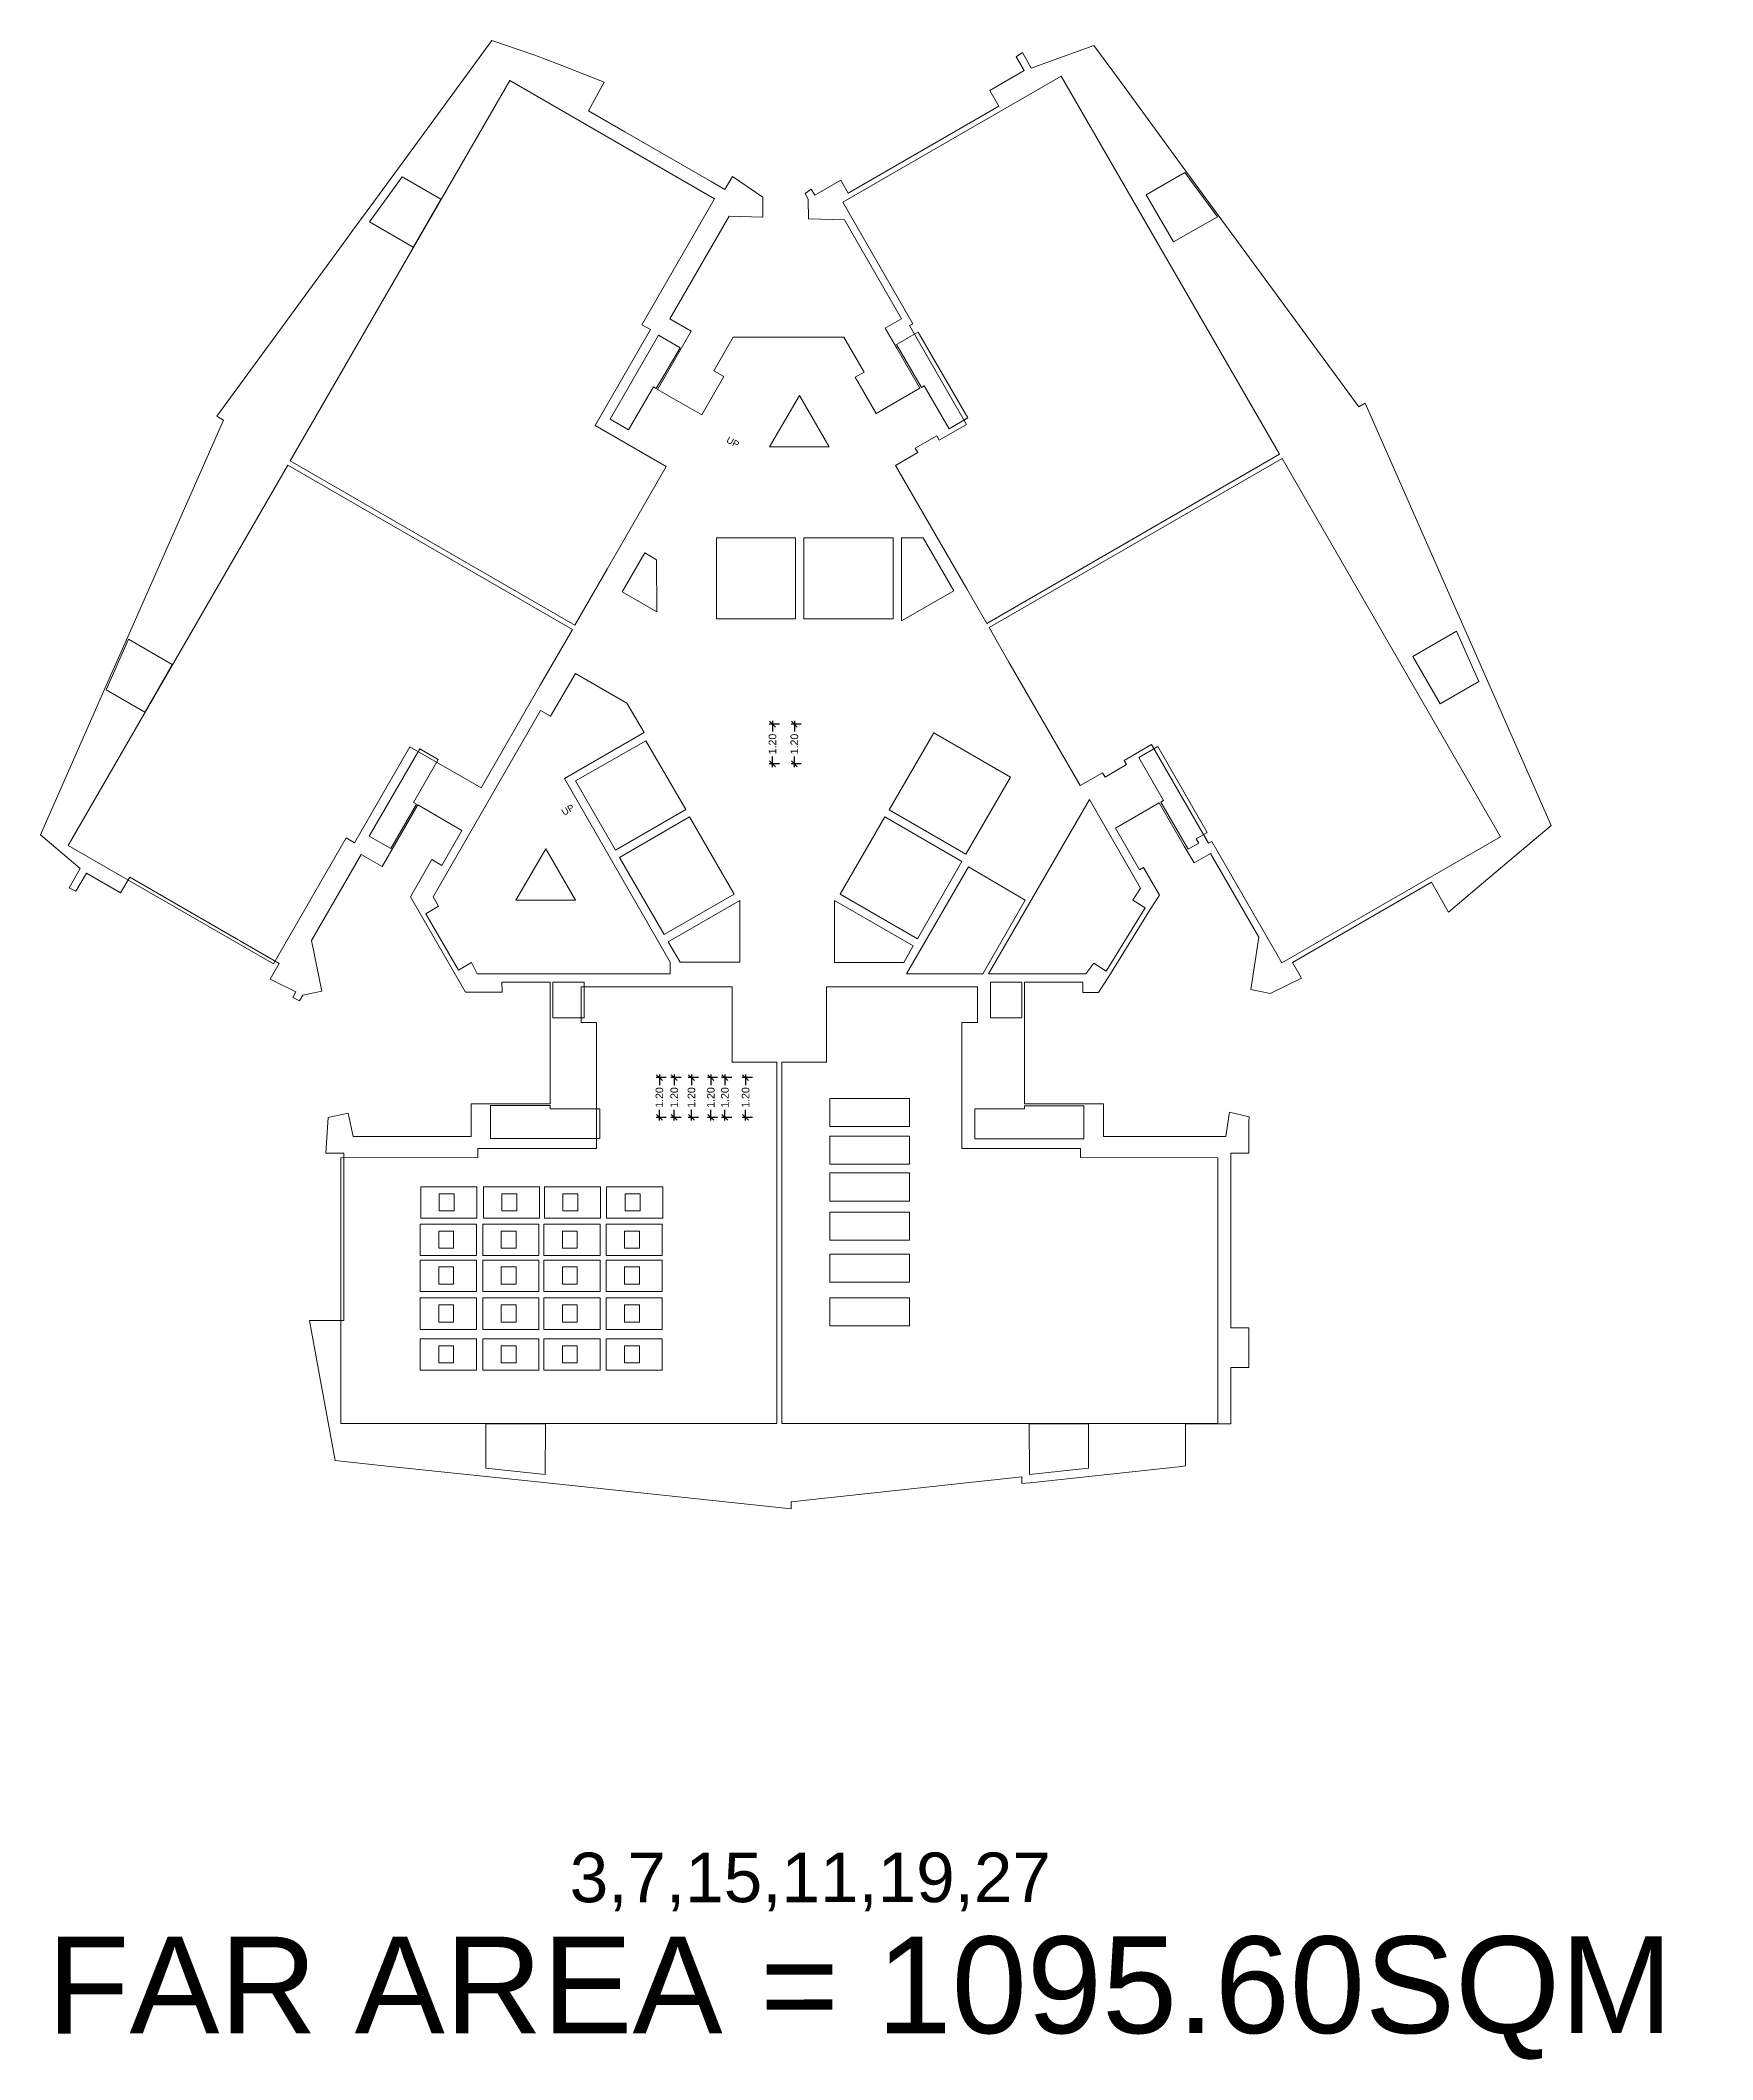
# Model space of a CAD drawing. Header units: metres. Extents: x 256329 to 886268, y -249371 to 355.
# Drawn here: x 281789.7 to 281840.3, y -193.9 to -132.8 of the extents above; entities that cross this region are included whole.
import ezdxf

# ---------------------------------------------------------------- set-up
doc = ezdxf.new("R2010")
doc.units = ezdxf.units.M
doc.header["$MEASUREMENT"] = 0
doc.header["$PDMODE"] = 35
doc.linetypes.add('CONTINOUS', pattern=[0])
doc.layers.get('0').update_dxf_attribs({"lineweight": 18})
doc.layers.get('Defpoints').update_dxf_attribs({"lineweight": 20})
doc.layers.add('A_TEXT', color=4, linetype='Continuous', lineweight=0, transparency=0.3)
doc.layers.add('BLK_1_FLR_8_BATH', color=3, linetype='Continuous', plot=False)
doc.layers.add('BLK_1_FLR_8_BLT_UP_AREA', color=7, linetype='Continuous', true_color=0x995f4c)
doc.layers.add('BLK_1_FLR_8_BLT_UP_AREA_DEDUCT', color=7, linetype='Continuous', true_color=0x995f4c)
for name, color, linetype in [('BLK_1_FLR_8_CARPET_AREA', 34, 'Continuous'), ('BLK_1_FLR_8_EXIT_WIDTH_STAIR', 7, 'Continuous'), ('BLK_1_FLR_8_FAR_AREA_DEDUCT', 7, 'Continuous'), ('BLK_1_FLR_8_LIFT_3', 7, 'Continuous'), ('BLK_1_FLR_8_LIFT_6', 7, 'Continuous'), ('BLK_1_FLR_8_WATER_CLOSET', 2, 'Continuous')]:
    doc.layers.add(name, color=color, linetype=linetype)
for name, color, linetype, lineweight in [('BLK_1_FLR_8_EXIT_WIDTH_DOOR', 7, 'Continuous', 0), ('BLK_1_FLR_8_LIFT_1', 1, 'Continuous', 0), ('BLK_1_FLR_8_LIFT_2', 1, 'Continuous', 0), ('BLK_1_FLR_8_LIFT_4', 7, 'Continuous', 0), ('BLK_1_FLR_8_LIFT_5', 7, 'Continuous', 0), ('BLK_1_FLR_8_UNITFA', 7, 'Continuous', 0)]:
    doc.layers.add(name, color=color, linetype=linetype, lineweight=lineweight)
doc.styles.add('Arial', font='arial.ttf')
doc.styles.get("Standard").update_dxf_attribs({"font": 'arial.ttf'})
doc.dimstyles.new('METRIC DIM', dxfattribs={"dimtxt": 0.23, "dimasz": 0.18, "dimexe": 0.1, "dimexo": 0.1, "dimgap": 0.09, "dimtad": 0, "dimzin": 0, "dimdsep": 46, "dimtxsty": 'Standard', "dimblk": 'OBLIQUE', "dimcen": 0, "dimdle": 0.1, "dimclrd": 147, "dimclre": 147, "dimclrt": 7, "dimadec": 0, "dimazin": 0, "dimtfac": 1, "dimtofl": 0, "dimtmove": 0, "dimatfit": 2, "dimfxl": 0.125, "dimtolj": 1, "dimtzin": 0, "dimarcsym": 0})

# ---------------------------------------------------------------- blocks, each defined once
blk = doc.blocks.new('_Oblique')
at = {"color": 0, "linetype": 'ByBlock', "lineweight": -2}
blk.add_line((-0.5, -0.5), (0.5, 0.5), dxfattribs=at)
blk = doc.blocks.new('*D38')
at = {"layer": 'BLK_1_FLR_8_EXIT_WIDTH_DOOR', "color": 147, "lineweight": -2, "transparency": 16777216}
for p, q in [((281811.276142, -164.158994), (281810.969079, -164.158994)), ((281811.069079, -164.058994), (281811.069079, -164.382294)), ((281811.276142, -165.360594), (281810.969079, -165.360594)), ((281811.069079, -165.460594), (281811.069079, -165.137294))]:
    blk.add_line(p, q, dxfattribs=at)
at = {"layer": 'Defpoints', "color": 0, "transparency": 16777216}
for p in [(281811.376142, -164.158994), (281811.069079, -165.360594), (281811.376142, -165.360594)]:
    blk.add_point(p, dxfattribs=at)
at = {"layer": 'BLK_1_FLR_8_EXIT_WIDTH_DOOR', "color": 147, "lineweight": -2, "transparency": 16777216, "xscale": 0.18, "yscale": 0.18, "zscale": 0.18}
for p, rotation in [((281811.069079, -164.158994), 90), ((281811.069079, -165.360594), 270)]:
    blk.add_blockref('_Oblique', p, dxfattribs=dict(at, rotation=rotation))
at = {"layer": 'BLK_1_FLR_8_EXIT_WIDTH_DOOR', "color": 7, "transparency": 16777216, "insert": (281811.069079, -164.759794), "char_height": 0.23, "attachment_point": 5, "rotation": 90}
blk.add_mtext('\\A1;1.20', dxfattribs=at)
blk = doc.blocks.new('*D39')
at = {"layer": 'BLK_1_FLR_8_EXIT_WIDTH_DOOR', "color": 147, "lineweight": -2, "transparency": 16777216}
for p, q in [((281810.650291, -164.158994), (281810.343228, -164.158994)), ((281810.443228, -164.058994), (281810.443228, -164.382294)), ((281810.650291, -165.360594), (281810.343228, -165.360594)), ((281810.443228, -165.460594), (281810.443228, -165.137294))]:
    blk.add_line(p, q, dxfattribs=at)
at = {"layer": 'Defpoints', "color": 0, "transparency": 16777216}
for p in [(281810.750291, -164.158994), (281810.443228, -165.360594), (281810.750291, -165.360594)]:
    blk.add_point(p, dxfattribs=at)
at = {"layer": 'BLK_1_FLR_8_EXIT_WIDTH_DOOR', "color": 147, "lineweight": -2, "transparency": 16777216, "xscale": 0.18, "yscale": 0.18, "zscale": 0.18}
for p, rotation in [((281810.443228, -164.158994), 90), ((281810.443228, -165.360594), 270)]:
    blk.add_blockref('_Oblique', p, dxfattribs=dict(at, rotation=rotation))
at = {"layer": 'BLK_1_FLR_8_EXIT_WIDTH_DOOR', "color": 7, "transparency": 16777216, "insert": (281810.443228, -164.759794), "char_height": 0.23, "attachment_point": 5, "rotation": 90}
blk.add_mtext('\\A1;1.20', dxfattribs=at)
blk = doc.blocks.new('*D40')
at = {"layer": 'BLK_1_FLR_8_EXIT_WIDTH_DOOR', "color": 147, "lineweight": -2, "transparency": 16777216}
for p, q in [((281810.223309, -164.158994), (281809.916246, -164.158994)), ((281810.016246, -164.058994), (281810.016246, -164.382294)), ((281810.223309, -165.360594), (281809.916246, -165.360594)), ((281810.016246, -165.460594), (281810.016246, -165.137294))]:
    blk.add_line(p, q, dxfattribs=at)
at = {"layer": 'Defpoints', "color": 0, "transparency": 16777216}
for p in [(281810.323309, -164.158994), (281810.016246, -165.360594), (281810.323309, -165.360594)]:
    blk.add_point(p, dxfattribs=at)
at = {"layer": 'BLK_1_FLR_8_EXIT_WIDTH_DOOR', "color": 147, "lineweight": -2, "transparency": 16777216, "xscale": 0.18, "yscale": 0.18, "zscale": 0.18}
for p, rotation in [((281810.016246, -164.158994), 90), ((281810.016246, -165.360594), 270)]:
    blk.add_blockref('_Oblique', p, dxfattribs=dict(at, rotation=rotation))
at = {"layer": 'BLK_1_FLR_8_EXIT_WIDTH_DOOR', "color": 7, "transparency": 16777216, "insert": (281810.016246, -164.759794), "char_height": 0.23, "attachment_point": 5, "rotation": 90}
blk.add_mtext('\\A1;1.20', dxfattribs=at)
blk = doc.blocks.new('*D41')
at = {"layer": 'BLK_1_FLR_8_EXIT_WIDTH_DOOR', "color": 147, "lineweight": -2, "transparency": 16777216}
for p, q in [((281809.638401, -164.158994), (281809.331338, -164.158994)), ((281809.431338, -164.058994), (281809.431338, -164.382294)), ((281809.638401, -165.360594), (281809.331338, -165.360594)), ((281809.431338, -165.460594), (281809.431338, -165.137294))]:
    blk.add_line(p, q, dxfattribs=at)
at = {"layer": 'Defpoints', "color": 0, "transparency": 16777216}
for p in [(281809.738401, -164.158994), (281809.431338, -165.360594), (281809.738401, -165.360594)]:
    blk.add_point(p, dxfattribs=at)
at = {"layer": 'BLK_1_FLR_8_EXIT_WIDTH_DOOR', "color": 147, "lineweight": -2, "transparency": 16777216, "xscale": 0.18, "yscale": 0.18, "zscale": 0.18}
for p, rotation in [((281809.431338, -164.158994), 90), ((281809.431338, -165.360594), 270)]:
    blk.add_blockref('_Oblique', p, dxfattribs=dict(at, rotation=rotation))
at = {"layer": 'BLK_1_FLR_8_EXIT_WIDTH_DOOR', "color": 7, "transparency": 16777216, "insert": (281809.431338, -164.759794), "char_height": 0.23, "attachment_point": 5, "rotation": 90}
blk.add_mtext('\\A1;1.20', dxfattribs=at)
blk = doc.blocks.new('*D42')
at = {"layer": 'BLK_1_FLR_8_EXIT_WIDTH_DOOR', "color": 147, "lineweight": -2, "transparency": 16777216}
for p, q in [((281809.117833, -164.158994), (281808.81077, -164.158994)), ((281808.91077, -164.058994), (281808.91077, -164.382294)), ((281809.117833, -165.360594), (281808.81077, -165.360594)), ((281808.91077, -165.460594), (281808.91077, -165.137294))]:
    blk.add_line(p, q, dxfattribs=at)
at = {"layer": 'Defpoints', "color": 0, "transparency": 16777216}
for p in [(281809.217833, -164.158994), (281808.91077, -165.360594), (281809.217833, -165.360594)]:
    blk.add_point(p, dxfattribs=at)
at = {"layer": 'BLK_1_FLR_8_EXIT_WIDTH_DOOR', "color": 147, "lineweight": -2, "transparency": 16777216, "xscale": 0.18, "yscale": 0.18, "zscale": 0.18}
for p, rotation in [((281808.91077, -164.158994), 90), ((281808.91077, -165.360594), 270)]:
    blk.add_blockref('_Oblique', p, dxfattribs=dict(at, rotation=rotation))
at = {"layer": 'BLK_1_FLR_8_EXIT_WIDTH_DOOR', "color": 7, "transparency": 16777216, "insert": (281808.91077, -164.759794), "char_height": 0.23, "attachment_point": 5, "rotation": 90}
blk.add_mtext('\\A1;1.20', dxfattribs=at)
blk = doc.blocks.new('*D43')
at = {"layer": 'BLK_1_FLR_8_EXIT_WIDTH_DOOR', "color": 147, "lineweight": -2, "transparency": 16777216}
for p, q in [((281808.667455, -164.158994), (281808.360391, -164.158994)), ((281808.460391, -164.058994), (281808.460391, -164.382294)), ((281808.667455, -165.360594), (281808.360391, -165.360594)), ((281808.460391, -165.460594), (281808.460391, -165.137294))]:
    blk.add_line(p, q, dxfattribs=at)
at = {"layer": 'Defpoints', "color": 0, "transparency": 16777216}
for p in [(281808.767455, -164.158994), (281808.460391, -165.360594), (281808.767455, -165.360594)]:
    blk.add_point(p, dxfattribs=at)
at = {"layer": 'BLK_1_FLR_8_EXIT_WIDTH_DOOR', "color": 147, "lineweight": -2, "transparency": 16777216, "xscale": 0.18, "yscale": 0.18, "zscale": 0.18}
for p, rotation in [((281808.460391, -164.158994), 90), ((281808.460391, -165.360594), 270)]:
    blk.add_blockref('_Oblique', p, dxfattribs=dict(at, rotation=rotation))
at = {"layer": 'BLK_1_FLR_8_EXIT_WIDTH_DOOR', "color": 7, "transparency": 16777216, "insert": (281808.460391, -164.759794), "char_height": 0.23, "attachment_point": 5, "rotation": 90}
blk.add_mtext('\\A1;1.20', dxfattribs=at)
blk = doc.blocks.new('*D44')
at = {"layer": 'BLK_1_FLR_8_EXIT_WIDTH_STAIR', "color": 147, "lineweight": -2, "transparency": 16777216}
for p, q in [((281811.883833, -153.359442), (281811.883833, -153.682742)), ((281812.090896, -153.459442), (281811.783833, -153.459442)), ((281811.883833, -154.761042), (281811.883833, -154.437742)), ((281812.090896, -154.661042), (281811.783833, -154.661042))]:
    blk.add_line(p, q, dxfattribs=at)
at = {"layer": 'Defpoints', "color": 0, "transparency": 16777216}
for p in [(281812.190896, -153.459442), (281811.883833, -154.661042), (281812.190896, -154.661042)]:
    blk.add_point(p, dxfattribs=at)
at = {"layer": 'BLK_1_FLR_8_EXIT_WIDTH_STAIR', "color": 147, "lineweight": -2, "transparency": 16777216, "xscale": 0.18, "yscale": 0.18, "zscale": 0.18}
for p, rotation in [((281811.883833, -153.459442), 90), ((281811.883833, -154.661042), 270)]:
    blk.add_blockref('_Oblique', p, dxfattribs=dict(at, rotation=rotation))
at = {"layer": 'BLK_1_FLR_8_EXIT_WIDTH_STAIR', "color": 7, "transparency": 16777216, "insert": (281811.883833, -154.060242), "char_height": 0.23, "attachment_point": 5, "rotation": 90}
blk.add_mtext('\\A1;1.20', dxfattribs=at)
blk = doc.blocks.new('*D45')
at = {"layer": 'BLK_1_FLR_8_EXIT_WIDTH_STAIR', "color": 147, "lineweight": -2, "transparency": 16777216}
for p, q in [((281812.544779, -153.359442), (281812.544779, -153.682742)), ((281812.751842, -153.459442), (281812.444779, -153.459442)), ((281812.544779, -154.761042), (281812.544779, -154.437742)), ((281812.751842, -154.661042), (281812.444779, -154.661042))]:
    blk.add_line(p, q, dxfattribs=at)
at = {"layer": 'Defpoints', "color": 0, "transparency": 16777216}
for p in [(281812.851842, -153.459442), (281812.544779, -154.661042), (281812.851842, -154.661042)]:
    blk.add_point(p, dxfattribs=at)
at = {"layer": 'BLK_1_FLR_8_EXIT_WIDTH_STAIR', "color": 147, "lineweight": -2, "transparency": 16777216, "xscale": 0.18, "yscale": 0.18, "zscale": 0.18}
for p, rotation in [((281812.544779, -153.459442), 90), ((281812.544779, -154.661042), 270)]:
    blk.add_blockref('_Oblique', p, dxfattribs=dict(at, rotation=rotation))
at = {"layer": 'BLK_1_FLR_8_EXIT_WIDTH_STAIR', "color": 7, "transparency": 16777216, "insert": (281812.544779, -154.060242), "char_height": 0.23, "attachment_point": 5, "rotation": 90}
blk.add_mtext('\\A1;1.20', dxfattribs=at)

msp = doc.modelspace()

# ---------------------------------------------------------------- linework, layer by layer
at = {"color": 5, "linetype": 'CONTINOUS'}
for points, elevation in [([(281811.795031, -145.067306), (281812.698221, -143.506623)], 0.085282), ([(281813.595031, -145.067306), (281812.698221, -143.506623)], 0.085282), ([(281811.795031, -145.067306), (281813.595031, -145.067306)], 0.085282), ([(281804.116595, -158.789782), (281805.019786, -157.229099)], 0.042641), ([(281805.916595, -158.789782), (281805.019786, -157.229099)], 0.042641), ([(281804.116595, -158.789782), (281805.916595, -158.789782)], 0.042641)]:
    msp.add_lwpolyline(points, close=True, dxfattribs=dict(at, elevation=elevation))
at = {"layer": 'BLK_1_FLR_8_BATH', "color": 3, "linetype": 'ByBlock', "lineweight": 9}
for points in [[(281802.938049, -168.41337), (281801.236249, -168.41337), (281801.236249, -167.459534), (281802.938049, -167.459534)], [(281804.83315, -168.41337), (281803.13135, -168.41337), (281803.13135, -167.459534), (281804.83315, -167.459534)], [(281806.681458, -168.41337), (281804.979658, -168.41337), (281804.979658, -167.459534), (281806.681458, -167.459534)], [(281808.56486, -168.41337), (281806.86306, -168.41337), (281806.86306, -167.459534), (281808.56486, -167.459534)], [(281802.920502, -169.546451), (281801.218702, -169.546451), (281801.218702, -168.592615), (281802.920502, -168.592615)], [(281804.815602, -169.546451), (281803.113802, -169.546451), (281803.113802, -168.592615), (281804.815602, -168.592615)], [(281806.66391, -169.546451), (281804.96211, -169.546451), (281804.96211, -168.592615), (281806.66391, -168.592615)], [(281808.547313, -169.546451), (281806.845513, -169.546451), (281806.845513, -168.592615), (281808.547313, -168.592615)], [(281802.920502, -170.632321), (281801.218702, -170.632321), (281801.218702, -169.678485), (281802.920502, -169.678485)], [(281804.815602, -170.632321), (281803.113802, -170.632321), (281803.113802, -169.678485), (281804.815602, -169.678485)], [(281806.66391, -170.632321), (281804.96211, -170.632321), (281804.96211, -169.678485), (281806.66391, -169.678485)], [(281808.547313, -170.632321), (281806.845513, -170.632321), (281806.845513, -169.678485), (281808.547313, -169.678485)], [(281802.920502, -171.781926), (281801.218702, -171.781926), (281801.218702, -170.82809), (281802.920502, -170.82809)], [(281804.815602, -171.781926), (281803.113802, -171.781926), (281803.113802, -170.82809), (281804.815602, -170.82809)], [(281806.66391, -171.781926), (281804.96211, -171.781926), (281804.96211, -170.82809), (281806.66391, -170.82809)], [(281808.547313, -171.781926), (281806.845513, -171.781926), (281806.845513, -170.82809), (281808.547313, -170.82809)], [(281802.920502, -173.014152), (281801.218702, -173.014152), (281801.218702, -172.060316), (281802.920502, -172.060316)], [(281804.815602, -173.014152), (281803.113802, -173.014152), (281803.113802, -172.060316), (281804.815602, -172.060316)], [(281806.66391, -173.014152), (281804.96211, -173.014152), (281804.96211, -172.060316), (281806.66391, -172.060316)], [(281808.547313, -173.014152), (281806.845513, -173.014152), (281806.845513, -172.060316), (281808.547313, -172.060316)]]:
    msp.add_lwpolyline(points, close=True, dxfattribs=at)
at = {"layer": 'BLK_1_FLR_8_BLT_UP_AREA', "color": 14, "linetype": 'ByBlock', "lineweight": 9, "elevation": 0.042641}
msp.add_lwpolyline([(281812.867324, -137.394929), (281813.058504, -137.265984), (281813.164115, -137.448183), (281813.948969, -136.992144), (281814.176092, -137.387738), (281818.734053, -134.75587), (281818.45905, -134.279552), (281819.495992, -133.678505), (281819.253555, -133.258551), (281819.446852, -133.133352), (281819.717058, -133.60136), (281821.60886, -132.912244), (281822.382119, -133.967126), (281824.316296, -136.605736), (281825.374167, -138.050618), (281827.381977, -140.790459), (281829.629145, -143.858291), (281829.825203, -143.745047), (281832.539769, -149.908551), (281833.011271, -150.979283), (281835.453115, -156.524453), (281833.401474, -158.256117), (281833.401474, -158.256117), (281832.348557, -159.146744), (281831.825521, -158.242489), (281827.622107, -160.67381), (281827.897209, -161.150264), (281826.944917, -161.61033), (281826.356752, -161.491841), (281826.600428, -159.908597), (281825.136109, -157.372948), (281824.641199, -157.658792), (281824.347385, -157.149895), (281823.591505, -155.841518), (281822.266751, -156.606421), (281822.992677, -157.863621), (281823.112737, -157.794371), (281823.596035, -158.632276), (281823.291188, -159.104482), (281822.113253, -161.020767), (281821.753712, -161.578021), (281821.279297, -161.57802), (281821.279297, -161.269131), (281819.506998, -161.266862), (281819.506998, -162.503011), (281819.506993, -164.946999), (281821.901085, -164.947007), (281821.901075, -165.940475), (281825.607314, -165.943678), (281825.71742, -165.205267), (281826.305846, -165.345075, 0.002853), (281826.301547, -166.440035), (281825.751559, -166.440035), (281825.751555, -171.736422), (281826.301543, -171.736411), (281826.301547, -172.936872), (281825.751509, -172.936872), (281825.751559, -174.638384), (281824.387357, -174.638384), (281824.387357, -175.91367), (281824.237484, -175.931003), (281824.258716, -175.927372), (281819.677672, -176.420115), (281819.426953, -176.446913), (281819.426312, -176.245869), (281812.445185, -176.998737), (281812.445185, -177.211646), (281804.769192, -176.397718), (281800.205178, -175.915282), (281798.644307, -175.75029), (281798.19995, -173.340147), (281797.864397, -171.513147), (281798.908734, -171.513151), (281798.908704, -166.440035), (281798.365647, -166.441041), (281798.438891, -165.362074), (281799.042735, -165.232961), (281799.193709, -165.93906), (281802.758296, -165.939098), (281802.758296, -164.947077), (281805.153222, -164.95061), (281805.153851, -162.350871), (281805.153851, -161.267443), (281803.695837, -161.267444), (281803.696014, -161.573504), (281802.595887, -161.573669), (281800.921581, -158.682295), (281801.569096, -157.558804), (281801.872337, -157.733575), (281802.482882, -156.674229), (281801.148325, -155.903955), (281800.070487, -157.770151), (281799.431487, -157.402394), (281797.92525, -160.012005), (281798.243404, -161.539358), (281797.66403, -161.664751), (281797.568597, -161.836525), (281797.3615, -161.735218), (281797.45784, -161.564095), (281796.674398, -161.180379), (281796.950269, -160.702413), (281792.428023, -158.092275), (281792.153086, -158.568624), (281791.114783, -157.969136), (281790.796685, -158.517922), (281790.590704, -158.416948), (281790.931723, -157.826196), (281789.724036, -156.804259), (281791.390632, -153.028452), (281791.607103, -152.538968), (281792.407273, -150.725939), (281795.262204, -144.257907), (281795.068303, -144.141558), (281798.979841, -138.790825), (281799.185832, -138.509056), (281799.613659, -137.92384), (281800.558923, -136.630833), (281803.387002, -132.762363), (281804.662986, -133.199846), (281805.410819, -133.477936), (281806.790531, -134.027612), (281806.309168, -134.894505), (281807.415909, -135.533221), (281810.021837, -137.037462), (281810.44471, -137.280463), (281810.674152, -136.882908), (281811.590828, -137.511318), (281811.590828, -138.111318), (281810.568327, -138.083762), (281808.774944, -141.188341), (281809.425186, -141.563764), (281808.407158, -143.325516), (281809.74435, -144.097649), (281810.411645, -142.938088), (281810.10851, -142.763101), (281810.695455, -141.746319), (281814.04532, -141.746393), (281814.654998, -142.803341), (281814.386859, -142.958012), (281815.022098, -144.05827), (281816.346903, -143.29339), (281815.646483, -142.082264), (281815.297397, -141.474177), (281815.79262, -141.188258), (281814.065743, -138.19878), (281812.968908, -138.168672), (281812.967283, -137.567245)], format="xyb", close=True, dxfattribs=at)
at = {"layer": 'BLK_1_FLR_8_BLT_UP_AREA_DEDUCT', "color": 14, "linetype": 'ByBlock', "lineweight": 9}
for points, elevation in [([(281801.846333, -137.571108), (281800.675367, -136.894766), (281799.683944, -138.250788), (281801.011236, -139.017339)], 0.042641), ([(281824.365008, -136.758071), (281823.19456, -137.434067), (281824.019645, -138.863528), (281825.348613, -138.100337)], 0.042641), ([(281809.091004, -142.063644), (281808.433399, -141.682733), (281806.965625, -144.225344), (281807.528158, -144.550348), (281808.279354, -143.249459), (281808.366393, -143.299717)], 0.042641), ([(281816.294793, -141.589203), (281815.961199, -141.778566), (281815.963471, -141.782588), (281815.640223, -141.969216), (281816.390063, -143.268519), (281816.47696, -143.218315), (281817.226809, -144.51744), (281817.797315, -144.188053)], 0.042641), ([(281810.183162, -150.26656), (281812.583775, -150.26656), (281812.583775, -147.817161), (281810.183162, -147.817161)], 0.042641), ([(281812.832549, -150.267899), (281815.533162, -150.267899), (281815.533162, -147.818574), (281812.832549, -147.818574)], 0.042641), ([(281817.370171, -149.423795), (281816.444618, -147.822002), (281815.78419, -147.821836), (281815.783562, -150.329111)], 0.042641), ([(281808.37696, -148.486384), (281808.017064, -148.278498), (281807.335577, -149.455982), (281808.380818, -150.059677)], 0.042641), ([(281793.716885, -151.654313), (281792.390297, -150.88721), (281791.711547, -152.425157), (281792.88191, -153.100765)], 0.042641), ([(281833.260174, -152.164768), (281832.589823, -150.642457), (281831.264803, -151.411549), (281832.089893, -152.84062)], 0.042641), ([(281808.046378, -153.964892), (281805.919284, -155.178327), (281807.12867, -157.275145), (281809.261649, -156.04354)], 0.159639), ([(281816.762281, -153.717793), (281819.088484, -155.060675), (281817.7386, -157.39901), (281815.409835, -156.05465)], 0.124096), ([(281801.76803, -154.529572), (281801.205298, -154.204913), (281799.677983, -156.850353), (281800.327959, -157.225578), (281801.103645, -155.880573), (281801.017041, -155.830582)], 0.042641), ([(281825.037151, -156.737213), (281823.542063, -154.13823), (281822.971553, -154.467611), (281823.721701, -155.766551), (281823.63477, -155.816697), (281824.459779, -157.245253), (281824.784009, -157.058495), (281824.708005, -156.926867)], 0.042641), ([(281823.161505, -159.022297), (281822.786389, -158.784038), (281823.025938, -158.421516), (281821.477153, -155.738667), (281818.421226, -161.018175), (281821.371046, -161.018913), (281821.60414, -160.696628), (281821.984054, -160.937796)], 0.042641), ([(281810.726637, -158.602504), (281809.374676, -156.265369), (281807.253363, -157.491147), (281808.605324, -159.828282)], 0.042641), ([(281817.618723, -157.618474), (281815.280388, -156.268589), (281813.930503, -158.606924), (281816.268838, -159.956809)], 0.042641), ([(281819.53366, -158.791607), (281817.810786, -157.775719), (281815.939604, -161.015254), (281818.248026, -161.017395)], 0.124096), ([(281810.898323, -158.796398), (281808.724118, -160.050879), (281809.083755, -160.667582), (281810.897842, -160.668048)], 0.042641), ([(281816.143849, -160.173321), (281813.75632, -158.795038), (281813.756143, -160.668902), (281815.857643, -160.669101)], 0.042641), ([(281805.232712, -161.265229), (281806.183564, -161.265229), (281806.183564, -162.351379), (281805.232712, -162.351379)], 0.085282), ([(281819.427768, -162.351997), (281818.476919, -162.352003), (281818.476919, -161.266861), (281819.426856, -161.266861)], 0.042641), ([(281806.653851, -165.098054), (281806.653851, -166.000123), (281803.351732, -165.999756), (281803.351982, -164.998323), (281805.15404, -164.998071), (281805.15404, -165.098054)], 0.042641), ([(281821.301539, -165.008378), (281819.506174, -165.008254), (281819.506174, -165.098055), (281818.006362, -165.098055), (281818.006362, -166.009377), (281821.30147, -166.009961)], 0.042641), ([(281805.007596, -174.63842), (281803.208655, -174.638386), (281803.208513, -175.981359), (281805.003002, -176.172699)], 0.042641), ([(281821.451559, -174.638384), (281819.652615, -174.638276), (281819.657008, -176.171067), (281821.451701, -175.98136)], 0.042641)]:
    msp.add_lwpolyline(points, close=True, dxfattribs=dict(at, elevation=elevation))
at = {"layer": 'BLK_1_FLR_8_CARPET_AREA', "color": 14, "linetype": 'ByBlock', "lineweight": 9}
for points in [[(281817.761027, -149.367898), (281818.366486, -150.408776), (281827.231672, -145.290139), (281820.621445, -133.841712), (281814.007793, -137.661084), (281816.132788, -141.34074), (281816.034783, -141.397324), (281817.7598, -144.385091), (281816.928647, -144.864964), (281816.853646, -144.735061), (281816.204133, -145.110077), (281816.279126, -145.239967), (281815.603094, -145.630255), (281817.761027, -149.367898)], [(281806.876371, -148.771032), (281805.90318, -150.460868), (281797.288408, -145.488646), (281803.93225, -133.977689), (281810.12934, -137.555474), (281807.933114, -141.367188), (281808.193904, -141.51771), (281806.517039, -144.422972), (281808.666992, -145.663852), (281806.876371, -148.771032)], [(281819.037965, -151.579614), (281818.441808, -150.538184), (281827.306672, -145.420043), (281833.916206, -156.86887), (281827.301713, -160.686785), (281825.177529, -157.006661), (281825.079523, -157.063244), (281823.354545, -154.075455), (281822.523386, -154.55532), (281822.598386, -154.685224), (281821.948857, -155.060211), (281821.873865, -154.930321), (281821.19785, -155.320638), (281819.037965, -151.579614)], [(281804.853178, -152.280877), (281805.82855, -150.590974), (281797.21344, -145.618533), (281790.569745, -157.129548), (281796.781712, -160.714001), (281798.980365, -156.903668), (281799.230256, -157.047894), (281800.907105, -154.142632), (281803.063, -155.386982), (281804.853178, -152.280876)], [(281810.810689, -163.69349), (281812.011931, -163.693497), (281812.012023, -174.630982), (281808.140739, -174.630982), (281798.815504, -174.630973), (281798.815493, -166.582391), (281802.965573, -166.579863), (281802.965573, -166.301994), (281806.560689, -166.301994), (281806.560689, -165.090672), (281806.560689, -162.64349), (281806.560689, -162.49349), (281806.090133, -162.493453), (281806.090132, -161.409477), (281810.660666, -161.409475), (281810.660666, -163.69349), (281810.810689, -163.693463)], [(281813.363101, -163.69349), (281812.161859, -163.693497), (281812.161767, -174.630982), (281816.033051, -174.630982), (281825.358286, -174.630973), (281825.358297, -166.582391), (281821.208217, -166.579863), (281821.208217, -166.301994), (281817.613101, -166.301994), (281817.613101, -165.090672), (281817.613101, -162.64349), (281817.613101, -162.49349), (281818.083657, -162.493453), (281818.083658, -161.409477), (281813.513124, -161.409475), (281813.513124, -163.69349), (281813.363101, -163.693463)]]:
    msp.add_lwpolyline(points, close=True, dxfattribs=at)
at = {"layer": 'BLK_1_FLR_8_FAR_AREA_DEDUCT', "color": 14, "linetype": 'ByBlock', "lineweight": 9, "elevation": 0.042641}
msp.add_lwpolyline([(281807.994821, -153.715702), (281807.635436, -153.096388), (281807.47805, -152.824832), (281805.917532, -151.925618), (281805.164287, -153.219356), (281804.864601, -153.046402), (281801.61147, -158.683453), (281801.776876, -158.969727), (281801.389128, -159.199029), (281802.381267, -160.901997), (281802.771258, -160.677479), (281802.941212, -161.016307), (281808.783342, -161.017768), (281808.78343, -160.667768), (281805.586706, -155.104634)], close=True, dxfattribs=at)
at = {"layer": 'BLK_1_FLR_8_LIFT_1', "color": 1, "linetype": 'ByBlock', "lineweight": 9, "elevation": 0.042641}
msp.add_lwpolyline([(281812.832549, -150.267899), (281815.533162, -150.267899), (281815.533162, -147.818574), (281812.832549, -147.818574)], close=True, dxfattribs=at)
at = {"layer": 'BLK_1_FLR_8_LIFT_2', "color": 1, "linetype": 'ByBlock', "lineweight": 9, "elevation": 0.042641}
msp.add_lwpolyline([(281810.183162, -150.26656), (281812.583775, -150.26656), (281812.583775, -147.817161), (281810.183162, -147.817161)], close=True, dxfattribs=at)
at = {"layer": 'BLK_1_FLR_8_LIFT_3', "color": 1, "linetype": 'ByBlock', "lineweight": 9, "elevation": 0.159639}
msp.add_lwpolyline([(281808.046378, -153.964892), (281805.919284, -155.178327), (281807.12867, -157.275145), (281809.261649, -156.04354)], close=True, dxfattribs=at)
at = {"layer": 'BLK_1_FLR_8_LIFT_4', "color": 1, "linetype": 'ByBlock', "lineweight": 9, "elevation": 0.042641}
msp.add_lwpolyline([(281810.726637, -158.602504), (281809.374676, -156.265369), (281807.253363, -157.491147), (281808.605324, -159.828282)], close=True, dxfattribs=at)
at = {"layer": 'BLK_1_FLR_8_LIFT_5', "color": 1, "linetype": 'ByBlock', "lineweight": 9, "elevation": 0.042641}
msp.add_lwpolyline([(281817.618723, -157.618474), (281815.280388, -156.268589), (281813.930503, -158.606924), (281816.268838, -159.956809)], close=True, dxfattribs=at)
at = {"layer": 'BLK_1_FLR_8_LIFT_6', "color": 2, "linetype": 'ByBlock', "lineweight": 9, "elevation": 0.124096}
msp.add_lwpolyline([(281816.762281, -153.717793), (281819.088484, -155.060675), (281817.7386, -157.39901), (281815.409835, -156.05465)], close=True, dxfattribs=at)
at = {"layer": 'BLK_1_FLR_8_UNITFA', "color": 5}
for points in [[(281813.620721, -164.787574), (281816.026803, -164.787574), (281816.026803, -165.638296), (281813.620721, -165.638296)], [(281813.620721, -165.930098), (281816.026803, -165.930098), (281816.026803, -166.78082), (281813.620721, -166.78082)], [(281813.620721, -167.041934), (281816.026803, -167.041934), (281816.026803, -167.892656), (281813.620721, -167.892656)], [(281813.620721, -168.231669), (281816.026803, -168.231669), (281816.026803, -169.082391), (281813.620721, -169.082391)], [(281813.620721, -169.501665), (281816.026803, -169.501665), (281816.026803, -170.352387), (281813.620721, -170.352387)], [(281813.620721, -170.823593), (281816.026803, -170.823593), (281816.026803, -171.674315), (281813.620721, -171.674315)]]:
    msp.add_lwpolyline(points, close=True, dxfattribs=at)
at = {"layer": 'BLK_1_FLR_8_WATER_CLOSET', "color": 3, "linetype": 'ByBlock', "lineweight": 9}
for points in [[(281802.249243, -167.671093), (281801.796644, -167.671093), (281801.796644, -168.187453), (281802.249243, -168.187453)], [(281804.144343, -167.671093), (281803.691745, -167.671093), (281803.691745, -168.187453), (281804.144343, -168.187453)], [(281805.992651, -167.671093), (281805.540053, -167.671093), (281805.540053, -168.187453), (281805.992651, -168.187453)], [(281807.876054, -167.671093), (281807.423455, -167.671093), (281807.423455, -168.187453), (281807.876054, -168.187453)], [(281802.231695, -168.804174), (281801.779097, -168.804174), (281801.779097, -169.320535), (281802.231695, -169.320535)], [(281804.126796, -168.804174), (281803.674198, -168.804174), (281803.674198, -169.320535), (281804.126796, -169.320535)], [(281805.975104, -168.804174), (281805.522506, -168.804174), (281805.522506, -169.320535), (281805.975104, -169.320535)], [(281807.858506, -168.804174), (281807.405908, -168.804174), (281807.405908, -169.320535), (281807.858506, -169.320535)], [(281802.231695, -169.890044), (281801.779097, -169.890044), (281801.779097, -170.406404), (281802.231695, -170.406404)], [(281804.126796, -169.890044), (281803.674198, -169.890044), (281803.674198, -170.406404), (281804.126796, -170.406404)], [(281805.975104, -169.890044), (281805.522506, -169.890044), (281805.522506, -170.406404), (281805.975104, -170.406404)], [(281807.858506, -169.890044), (281807.405908, -169.890044), (281807.405908, -170.406404), (281807.858506, -170.406404)], [(281802.231695, -171.039649), (281801.779097, -171.039649), (281801.779097, -171.556009), (281802.231695, -171.556009)], [(281804.126796, -171.039649), (281803.674198, -171.039649), (281803.674198, -171.556009), (281804.126796, -171.556009)], [(281805.975104, -171.039649), (281805.522506, -171.039649), (281805.522506, -171.556009), (281805.975104, -171.556009)], [(281807.858506, -171.039649), (281807.405908, -171.039649), (281807.405908, -171.556009), (281807.858506, -171.556009)], [(281802.231695, -172.271875), (281801.779097, -172.271875), (281801.779097, -172.788235), (281802.231695, -172.788235)], [(281804.126796, -172.271875), (281803.674198, -172.271875), (281803.674198, -172.788235), (281804.126796, -172.788235)], [(281805.975104, -172.271875), (281805.522506, -172.271875), (281805.522506, -172.788235), (281805.975104, -172.788235)], [(281807.858506, -172.271875), (281807.405908, -172.271875), (281807.405908, -172.788235), (281807.858506, -172.788235)]]:
    msp.add_lwpolyline(points, close=True, dxfattribs=at)

# ---------------------------------------------------------------- texts
at = {"layer": 'A_TEXT', "style": 'Arial'}
msp.add_text('3,7,15,11,19,27', height=1.5, rotation=0.017972, dxfattribs=at).set_placement((281805.746703, -189.11829))
at = {"layer": 'A_TEXT', "lineweight": 0, "style": 'Arial'}
for s, insert, char_height, width, attachment_point, rotation in [('\\pxi2.2673,qc;UP', (281811.530981, -145.491921, 0.085282), 0.2, 2.485498, 9, 331.87202278), ('\\pxi2.2673,qc;UP', (281806.622734, -155.633171, 0.042641), 0.2, 2.485498, 9, 30.00549018), ('\\pxt13;FAR AREA = 1095.60SQM', (281789.92199, -193.895622, 3.731802), 2.927656, 187.570469, 7, 0.01797177)]:
    msp.add_mtext(s, dxfattribs=dict(at, insert=insert, char_height=char_height, width=width, attachment_point=attachment_point, rotation=rotation))

# ---------------------------------------------------------------- dimensions: what is measured, and where the dimension line sits
at = {"layer": 'BLK_1_FLR_8_EXIT_WIDTH_DOOR', "color": 1}
for base, p1, p2, picture, middle in [((281808.460391, -165.360594), (281808.767455, -164.158994), (281808.767455, -165.360594), '*D43', (281808.460391, -164.759794)), ((281808.91077, -165.360594), (281809.217833, -164.158994), (281809.217833, -165.360594), '*D42', (281808.91077, -164.759794)), ((281809.431338, -165.360594), (281809.738401, -164.158994), (281809.738401, -165.360594), '*D41', (281809.431338, -164.759794)), ((281810.016246, -165.360594), (281810.323309, -164.158994), (281810.323309, -165.360594), '*D40', (281810.016246, -164.759794)), ((281810.443228, -165.360594), (281810.750291, -164.158994), (281810.750291, -165.360594), '*D39', (281810.443228, -164.759794)), ((281811.069079, -165.360594), (281811.376142, -164.158994), (281811.376142, -165.360594), '*D38', (281811.069079, -164.759794))]:
    dim = msp.add_linear_dim(base=base, p1=p1, p2=p2, angle=90, dimstyle='METRIC DIM', override={"dimfxl": 0.18}, dxfattribs=at)
    dim.commit()
    dim.dimension.update_dxf_attribs({"geometry": picture, "text_midpoint": middle})
at = {"layer": 'BLK_1_FLR_8_EXIT_WIDTH_STAIR', "color": 7}
for base, p1, p2, picture, middle in [((281811.883833, -154.661042), (281812.190896, -153.459442), (281812.190896, -154.661042), '*D44', (281811.883833, -154.060242)), ((281812.544779, -154.661042), (281812.851842, -153.459442), (281812.851842, -154.661042), '*D45', (281812.544779, -154.060242))]:
    dim = msp.add_linear_dim(base=base, p1=p1, p2=p2, angle=90, dimstyle='METRIC DIM', override={"dimfxl": 0.18}, dxfattribs=at)
    dim.commit()
    dim.dimension.update_dxf_attribs({"geometry": picture, "text_midpoint": middle})

doc.saveas('drawing.dxf')
